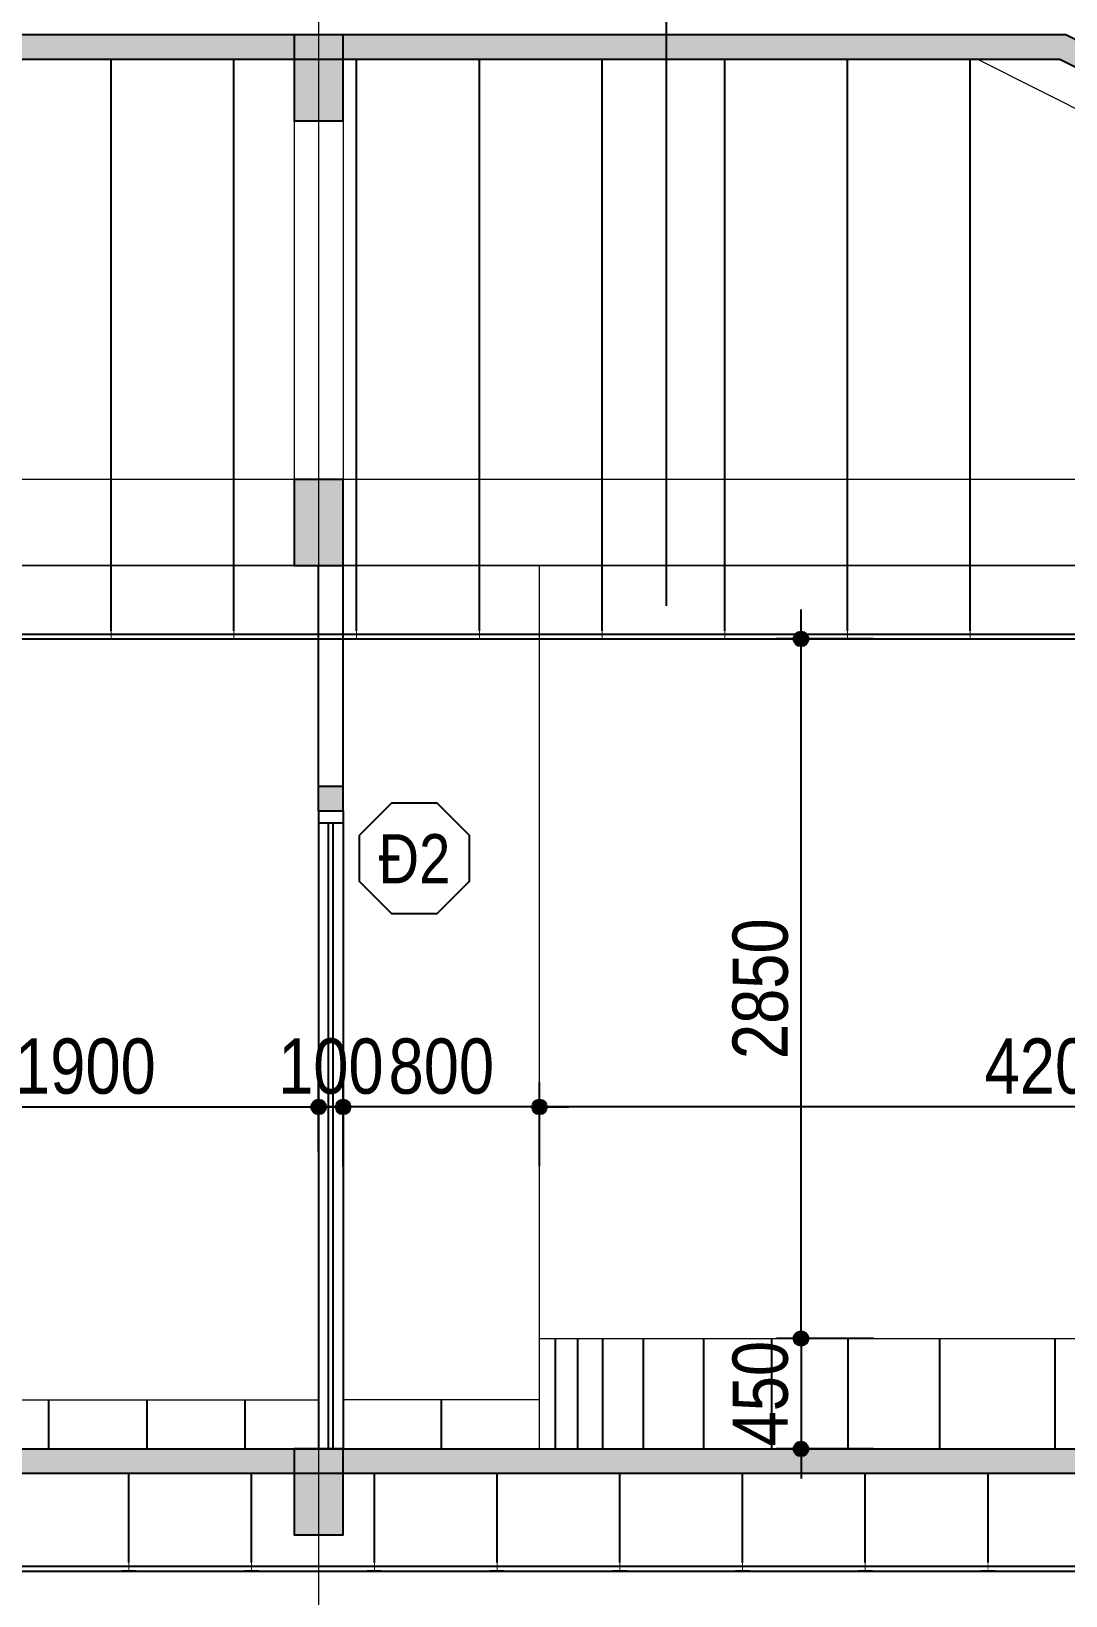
# Model space of a CAD drawing. Extents: x -79995 to 347433, y -157641 to 104789.
# Drawn here: x 12728 to 16942, y -88679 to -82305 of the extents above; entities that cross this region are included whole.
import ezdxf
from ezdxf.enums import TextEntityAlignment as Align

# ---------------------------------------------------------------- set-up
doc = ezdxf.new("R2010")
doc.units = 0
doc.linetypes.add('ACAD_ISO10W100', pattern=[18, 12, -3, 0, -3])
doc.layers.get('DEFPOINTS').update_dxf_attribs({"linetype": 'CONTINUOUS'})
for name, color, linetype in [('daucat', 220, 'CONTINUOUS'), ('DIM', 1, 'CONTINUOUS'), ('DOOR', 20, 'CONTINUOUS'), ('HACH', 8, 'CONTINUOUS'), ('TAGS', 60, 'CONTINUOUS'), ('TEXT', 7, 'CONTINUOUS'), ('TUONG', 131, 'CONTINUOUS')]:
    doc.layers.add(name, color=color, linetype=linetype)
doc.layers.add('NET-THAY', color=2, linetype='CONTINUOUS', lineweight=13)
doc.layers.add('TRUC', color=24, linetype='CONTINUOUS', lineweight=0)
doc.styles.add('HEL-CONDENSE', font='')
doc.styles.add('VNI-HELVE-CONDENSEN', font='')
doc.styles.get('HEL-CONDENSE').set_extended_font_data('VNI-Helve-Condense')
doc.styles.get('VNI-HELVE-CONDENSEN').set_extended_font_data('VNI-Helve-Condense')
doc.dimstyles.new('D100', dxfattribs={"dimtxt": 225, "dimasz": 1.2, "dimexe": 100, "dimexo": 0, "dimgap": 50, "dimtad": 1, "dimdec": 0, "dimzin": 13, "dimdsep": 46, "dimtxsty": 'HEL-CONDENSE', "dimblk": 'D50', "dimcen": 0, "dimclrd": 1, "dimclre": 1, "dimclrt": 7, "dimadec": 0, "dimazin": 0, "dimtfac": 1, "dimtdec": 0, "dimtmove": 0, "dimatfit": 3, "dimldrblk": 'D50', "dimfxl": 1, "dimtolj": 1, "dimtzin": 13, "dimarcsym": 0})

# ---------------------------------------------------------------- blocks, each defined once
blk = doc.blocks.new('KH-CUADI')
at = {"layer": 'TAGS'}
blk.add_lwpolyline([(-124.3, 300), (-300, 124.3), (-300, -124.3), (-124.3, -300), (124.3, -300), (300, -124.3), (300, 124.3), (124.3, 300)], close=True, dxfattribs=at)
at = {"layer": 'TAGS', "style": 'VNI-HELVE-CONDENSEN'}
blk.add_attdef('D', text='', height=300, dxfattribs=at).set_placement((0, 0), align=Align.MIDDLE)
blk = doc.blocks.new('D50')
at = {"layer": 'DIM'}
blk.add_hatch(color=256, dxfattribs=at).paths.add_polyline_path([(25, 0, 1), (-25, 0, 1)])
blk.add_line((25, 0), (100, 0), dxfattribs=at)
blk.add_circle((0, 0), 25, dxfattribs=at)
blk = doc.blocks.new('*D1155')
at = {"layer": 'DEFPOINTS', "color": 0, "linetype": 'Continuous', "transparency": 16777216}
for p in [(13898.5, -86687.5), (13898.5, -86869), (11998.5, -87103.7)]:
    blk.add_point(p, dxfattribs=at)
at = {"layer": 'DIM', "color": 1, "linetype": 'Continuous', "lineweight": -2, "transparency": 16777216}
for p, q in [((11998.5, -87103.7), (11998.5, -86587.5)), ((13898.5, -86869), (13898.5, -86587.5)), ((11999.7, -86687.5), (13897.3, -86687.5))]:
    blk.add_line(p, q, dxfattribs=at)
at = {"layer": 'DIM', "color": 1, "linetype": 'Continuous', "lineweight": -2, "transparency": 16777216, "xscale": 1.199999999999999, "yscale": 1.199999999999999, "zscale": 1.199999999999999, "rotation": 180}
blk.add_blockref('D50', (11998.5, -86687.5), dxfattribs=at)
at = {"layer": 'DIM', "color": 1, "linetype": 'Continuous', "lineweight": -2, "transparency": 16777216, "xscale": 1.199999999999999, "yscale": 1.199999999999999, "zscale": 1.199999999999999}
blk.add_blockref('D50', (13898.5, -86687.5), dxfattribs=at)
at = {"layer": 'DIM', "color": 7, "linetype": 'Continuous', "transparency": 16777216, "insert": (12948.5, -86522.6), "char_height": 225, "attachment_point": 5, "style": 'HEL-CONDENSE'}
blk.add_mtext('\\A1;1900', dxfattribs=at)
blk = doc.blocks.new('*D1156')
at = {"layer": 'DEFPOINTS', "color": 0, "linetype": 'Continuous', "transparency": 16777216}
for p in [(13998.5, -86687.5), (13898.5, -86869), (13998.5, -86869)]:
    blk.add_point(p, dxfattribs=at)
at = {"layer": 'DIM', "color": 1, "linetype": 'Continuous', "lineweight": -2, "transparency": 16777216}
for p, q in [((13898.5, -86869), (13898.5, -86587.5)), ((13998.5, -86869), (13998.5, -86587.5)), ((13897.3, -86687.5), (13896.1, -86687.5)), ((13898.5, -86687.5), (13998.5, -86687.5)), ((13999.7, -86687.5), (14000.9, -86687.5))]:
    blk.add_line(p, q, dxfattribs=at)
at = {"layer": 'DIM', "color": 1, "linetype": 'Continuous', "lineweight": -2, "transparency": 16777216, "xscale": 1.199999999999999, "yscale": 1.199999999999999, "zscale": 1.199999999999999}
blk.add_blockref('D50', (13898.5, -86687.5), dxfattribs=at)
at = {"layer": 'DIM', "color": 1, "linetype": 'Continuous', "lineweight": -2, "transparency": 16777216, "xscale": 1.199999999999999, "yscale": 1.199999999999999, "zscale": 1.199999999999999, "rotation": 180}
blk.add_blockref('D50', (13998.5, -86687.5), dxfattribs=at)
at = {"layer": 'DIM', "color": 7, "linetype": 'Continuous', "transparency": 16777216, "insert": (13948.5, -86522.6), "char_height": 225, "attachment_point": 5, "style": 'HEL-CONDENSE'}
blk.add_mtext('\\A1;100', dxfattribs=at)
blk = doc.blocks.new('*D1319')
at = {"layer": 'DEFPOINTS', "color": 0, "linetype": 'Continuous', "transparency": 16777216}
for p in [(14798.5, -86687.5), (14798.5, -86928.5), (18998.5, -86928.5)]:
    blk.add_point(p, dxfattribs=at)
at = {"layer": 'DIM', "color": 1, "linetype": 'Continuous', "lineweight": -2, "transparency": 16777216}
for p, q in [((14798.5, -86928.5), (14798.5, -86587.5)), ((18998.5, -86928.5), (18998.5, -86587.5)), ((18997.3, -86687.5), (14799.7, -86687.5))]:
    blk.add_line(p, q, dxfattribs=at)
at = {"layer": 'DIM', "color": 1, "linetype": 'Continuous', "lineweight": -2, "transparency": 16777216, "xscale": 1.199999999999999, "yscale": 1.199999999999999, "zscale": 1.199999999999999, "rotation": 180}
blk.add_blockref('D50', (14798.5, -86687.5), dxfattribs=at)
at = {"layer": 'DIM', "color": 1, "linetype": 'Continuous', "lineweight": -2, "transparency": 16777216, "xscale": 1.199999999999999, "yscale": 1.199999999999999, "zscale": 1.199999999999999}
blk.add_blockref('D50', (18998.5, -86687.5), dxfattribs=at)
at = {"layer": 'DIM', "color": 7, "linetype": 'Continuous', "transparency": 16777216, "insert": (16898.5, -86522.6), "char_height": 225, "attachment_point": 5, "style": 'HEL-CONDENSE'}
blk.add_mtext('\\A1;4200', dxfattribs=at)
blk = doc.blocks.new('*D1320')
at = {"layer": 'DEFPOINTS', "color": 0, "linetype": 'Continuous', "transparency": 16777216}
for p in [(13998.5, -86687.5), (13998.5, -86928.5), (14798.5, -86928.5)]:
    blk.add_point(p, dxfattribs=at)
at = {"layer": 'DIM', "color": 1, "linetype": 'Continuous', "lineweight": -2, "transparency": 16777216}
for p, q in [((13998.5, -86928.5), (13998.5, -86587.5)), ((14798.5, -86928.5), (14798.5, -86587.5)), ((14797.3, -86687.5), (13999.7, -86687.5))]:
    blk.add_line(p, q, dxfattribs=at)
at = {"layer": 'DIM', "color": 1, "linetype": 'Continuous', "lineweight": -2, "transparency": 16777216, "xscale": 1.199999999999999, "yscale": 1.199999999999999, "zscale": 1.199999999999999, "rotation": 180}
blk.add_blockref('D50', (13998.5, -86687.5), dxfattribs=at)
at = {"layer": 'DIM', "color": 1, "linetype": 'Continuous', "lineweight": -2, "transparency": 16777216, "xscale": 1.199999999999999, "yscale": 1.199999999999999, "zscale": 1.199999999999999}
blk.add_blockref('D50', (14798.5, -86687.5), dxfattribs=at)
at = {"layer": 'DIM', "color": 7, "linetype": 'Continuous', "transparency": 16777216, "insert": (14398.5, -86522.6), "char_height": 225, "attachment_point": 5, "style": 'HEL-CONDENSE'}
blk.add_mtext('\\A1;800', dxfattribs=at)
blk = doc.blocks.new('*D1321')
at = {"layer": 'DEFPOINTS', "color": 0, "linetype": 'Continuous', "transparency": 16777216}
for p in [(16159.1, -87630.7), (15863.9, -88080.7), (16159.1, -88080.7)]:
    blk.add_point(p, dxfattribs=at)
at = {"layer": 'DIM', "color": 1, "linetype": 'Continuous', "lineweight": -2, "transparency": 16777216}
for p, q in [((16159.1, -87630.7), (15763.9, -87630.7)), ((15863.9, -87631.9), (15863.9, -88079.5)), ((16159.1, -88080.7), (15763.9, -88080.7))]:
    blk.add_line(p, q, dxfattribs=at)
at = {"layer": 'DIM', "color": 1, "linetype": 'Continuous', "lineweight": -2, "transparency": 16777216, "xscale": 1.199999999999999, "yscale": 1.199999999999999, "zscale": 1.199999999999999}
for p, rotation in [((15863.9, -87630.7), 90), ((15863.9, -88080.7), 270)]:
    blk.add_blockref('D50', p, dxfattribs=dict(at, rotation=rotation))
at = {"layer": 'DIM', "color": 7, "linetype": 'Continuous', "transparency": 16777216, "insert": (15699, -87855.7), "char_height": 225, "attachment_point": 5, "rotation": 90, "style": 'HEL-CONDENSE'}
blk.add_mtext('\\A1;450', dxfattribs=at)
blk = doc.blocks.new('*D1322')
at = {"layer": 'DEFPOINTS', "color": 0, "linetype": 'Continuous', "transparency": 16777216}
for p in [(15863.9, -84780.7), (16159.1, -84780.7), (16159.1, -87630.7)]:
    blk.add_point(p, dxfattribs=at)
at = {"layer": 'DIM', "color": 1, "linetype": 'Continuous', "lineweight": -2, "transparency": 16777216}
for p, q in [((16159.1, -84780.7), (15763.9, -84780.7)), ((15863.9, -87629.5), (15863.9, -84781.9)), ((16159.1, -87630.7), (15763.9, -87630.7))]:
    blk.add_line(p, q, dxfattribs=at)
at = {"layer": 'DIM', "color": 1, "linetype": 'Continuous', "lineweight": -2, "transparency": 16777216, "xscale": 1.199999999999999, "yscale": 1.199999999999999, "zscale": 1.199999999999999}
for p, rotation in [((15863.9, -84780.7), 90), ((15863.9, -87630.7), 270)]:
    blk.add_blockref('D50', p, dxfattribs=dict(at, rotation=rotation))
at = {"layer": 'DIM', "color": 7, "linetype": 'Continuous', "transparency": 16777216, "insert": (15699, -86205.7), "char_height": 225, "attachment_point": 5, "rotation": 90, "style": 'HEL-CONDENSE'}
blk.add_mtext('\\A1;2850', dxfattribs=at)

msp = doc.modelspace()

# ---------------------------------------------------------------- hatches: boundary and pattern name
at = {"layer": 'TUONG'}
h = msp.add_hatch(color=4, dxfattribs=at)
h.paths.add_polyline_path([(13798.452, -82319.863), (10998.452, -82319.863), (10998.452, -82419.863), (13798.452, -82419.863)])
h.paths.add_polyline_path([(10798.452, -82319.863), (7898.452, -82319.863), (7898.452, -82419.863), (10798.452, -82419.863)])
h.paths.add_polyline_path([(7898.452, -82319.863), (5498.452, -82319.863), (5498.452, -82419.863), (7898.452, -82419.863)])
h = msp.add_hatch(color=4, dxfattribs=at)
h.paths.add_polyline_path([(19998.452, -83855.453), (19971.646, -83841.984), (19898.452, -83805.208), (19898.452, -84130.733), (19998.452, -84130.733)])
h.paths.add_polyline_path([(16918.544, -82419.863), (19898.452, -83917.121), (19898.452, -83805.208), (16942.254, -82319.863), (13998.452, -82319.863), (13998.452, -82419.863)])
for points in [[(13998.452, -85380.733), (13898.452, -85380.733), (13898.452, -85480.733), (13998.452, -85480.733)], [(-13201.548, -88080.733), (19998.452, -88080.733), (19998.452, -88180.733), (-13201.548, -88180.733)]]:
    msp.add_hatch(color=256, dxfattribs=at).paths.add_polyline_path(points)

# ---------------------------------------------------------------- linework, layer by layer
at = {"layer": 'daucat', "const_width": 4}
for points in [[(13053.452, -84680.733), (13053.452, -84780.733), (13023.452, -84780.733)], [(13053.452, -84680.733), (13053.452, -84780.733), (13083.452, -84780.733)], [(13553.452, -84680.733), (13553.452, -84780.733), (13523.452, -84780.733)], [(13553.452, -84680.733), (13553.452, -84780.733), (13583.452, -84780.733)], [(14053.452, -84680.733), (14053.452, -84780.733), (14023.452, -84780.733)], [(14053.452, -84680.733), (14053.452, -84780.733), (14083.452, -84780.733)], [(14553.452, -84680.733), (14553.452, -84780.733), (14523.452, -84780.733)], [(14553.452, -84680.733), (14553.452, -84780.733), (14583.452, -84780.733)], [(15053.452, -84680.733), (15053.452, -84780.733), (15023.452, -84780.733)], [(15053.452, -84680.733), (15053.452, -84780.733), (15083.452, -84780.733)], [(15553.452, -84680.733), (15553.452, -84780.733), (15523.452, -84780.733)], [(15553.452, -84680.733), (15553.452, -84780.733), (15583.452, -84780.733)], [(16053.452, -84680.733), (16053.452, -84780.733), (16023.452, -84780.733)], [(16053.452, -84680.733), (16053.452, -84780.733), (16083.452, -84780.733)], [(16553.452, -84680.733), (16553.452, -84780.733), (16523.452, -84780.733)], [(16553.452, -84680.733), (16553.452, -84780.733), (16583.452, -84780.733)], [(13125.698, -88476.547), (13125.698, -88576.547), (13095.698, -88576.547)], [(13125.698, -88476.547), (13125.698, -88576.547), (13155.698, -88576.547)], [(13625.698, -88476.547), (13625.698, -88576.547), (13595.698, -88576.547)], [(13625.698, -88476.547), (13625.698, -88576.547), (13655.698, -88576.547)], [(14125.698, -88476.547), (14125.698, -88576.547), (14095.698, -88576.547)], [(14125.698, -88476.547), (14125.698, -88576.547), (14155.698, -88576.547)], [(14625.698, -88476.547), (14625.698, -88576.547), (14595.698, -88576.547)], [(14625.698, -88476.547), (14625.698, -88576.547), (14655.698, -88576.547)], [(15125.698, -88476.547), (15125.698, -88576.547), (15095.698, -88576.547)], [(15125.698, -88476.547), (15125.698, -88576.547), (15155.698, -88576.547)], [(15625.698, -88476.547), (15625.698, -88576.547), (15595.698, -88576.547)], [(15625.698, -88476.547), (15625.698, -88576.547), (15655.698, -88576.547)], [(16125.698, -88476.547), (16125.698, -88576.547), (16095.698, -88576.547)], [(16125.698, -88476.547), (16125.698, -88576.547), (16155.698, -88576.547)], [(16625.698, -88476.547), (16625.698, -88576.547), (16595.698, -88576.547)], [(16625.698, -88476.547), (16625.698, -88576.547), (16655.698, -88576.547)]]:
    msp.add_lwpolyline(points, dxfattribs=at)
at = {"layer": 'DOOR'}
for p, q in [((13898.452, -85480.733), (13898.452, -88080.733)), ((13998.452, -85530.733), (13898.452, -85530.733)), ((13998.452, -85480.733), (13998.452, -88080.733)), ((12798.448, -87880.733), (12798.448, -88080.733)), ((12798.448, -87880.733), (12798.448, -88080.733)), ((13198.448, -87880.733), (13198.448, -88080.733)), ((13598.448, -87880.733), (13598.448, -88080.733)), ((13998.448, -87880.733), (13998.448, -88080.733)), ((14398.448, -87880.733), (14398.448, -88080.733)), ((19798.455, -88560.733), (-13001.545, -88556.547))]:
    msp.add_line(p, q, dxfattribs=at)
at = {"layer": 'DOOR', "color": 251}
for p, q in [((13938.452, -88080.733), (13938.452, -85530.733)), ((13958.452, -88080.733), (13958.452, -85530.733))]:
    msp.add_line(p, q, dxfattribs=at)
at = {"layer": 'DOOR', "linetype": 'Continuous'}
msp.add_line((19798.452, -88580.733), (-13001.548, -88576.547), dxfattribs=at)
at = {"layer": 'DOOR'}
for points in [[(-13001.548, -84760.733), (19798.452, -84760.733)], [(-13001.548, -84780.733), (19798.452, -84780.733)]]:
    msp.add_lwpolyline(points, dxfattribs=at)
at = {"layer": 'HACH'}
for p, q in [((14862.326, -87630.733), (14862.326, -88080.733)), ((14953.176, -87630.733), (14953.176, -88080.733)), ((15054.715, -87630.733), (15054.715, -88080.733)), ((15220.383, -87630.733), (15220.383, -88080.733)), ((15466.215, -87630.733), (15466.215, -88080.733)), ((15744.113, -87630.733), (15744.113, -88080.733)), ((16054.073, -87630.733), (16054.073, -88080.733)), ((16428.165, -87630.733), (16428.165, -88080.733)), ((16898.452, -87630.733), (16898.452, -88080.733))]:
    msp.add_line(p, q, dxfattribs=at)
for points in [[(13053.452, -84747.143), (13053.452, -82419.863)], [(13553.452, -84747.143), (13553.452, -82419.863)], [(14053.452, -84747.143), (14053.452, -82419.863)], [(14553.452, -84747.143), (14553.452, -82419.863)], [(15053.452, -84747.143), (15053.452, -82419.863)], [(15553.452, -84747.143), (15553.452, -82419.863)], [(16053.452, -84747.143), (16053.452, -82419.863)], [(16553.452, -84747.143), (16553.452, -82419.863)], [(13125.698, -88542.957), (13125.698, -88176.547)], [(13625.698, -88542.957), (13625.698, -88176.547)], [(14125.698, -88542.957), (14125.698, -88176.547)], [(14625.698, -88542.957), (14625.698, -88176.547)], [(15125.698, -88542.957), (15125.698, -88176.547)], [(15625.698, -88542.957), (15625.698, -88176.547)], [(16125.698, -88542.957), (16125.698, -88176.547)], [(16625.698, -88542.957), (16625.698, -88176.547)]]:
    msp.add_lwpolyline(points, dxfattribs=at)
at = {"layer": 'NET-THAY'}
for p, q in [((19798.452, -84034.746), (16584.442, -82419.863)), ((13798.452, -82669.863), (13798.452, -84130.733)), ((13998.452, -82669.863), (13998.452, -84130.733)), ((19898.452, -84130.733), (-13101.548, -84130.733)), ((19798.452, -84480.733), (-13001.548, -84480.733)), ((14798.452, -87630.733), (14798.452, -84480.733)), ((11998.452, -87880.733), (13898.452, -87880.733)), ((14798.452, -87880.733), (13998.452, -87880.733))]:
    msp.add_line(p, q, dxfattribs=at)
msp.add_lwpolyline([(14798.452, -88080.733), (14798.452, -87630.733), (18998.452, -87630.733), (18998.452, -88080.733)], dxfattribs=at)
at = {"layer": 'TEXT'}
msp.add_line((15314.795, -78885.076), (15314.795, -84646.281), dxfattribs=at)
at = {"layer": 'TRUC', "linetype": 'ACAD_ISO10W100', "ltscale": 50}
msp.add_line((-15386.532, -88080.733), (21808.188, -88080.733), dxfattribs=at)
at = {"layer": 'TRUC', "linetype": 'ACAD_ISO10W100', "ltscale": 0.2}
for points in [[(13898.452, -80769.167), (13898.452, -94830.733)], [(13898.452, -80769.167), (13898.452, -94830.733)], [(-15386.532, -84480.733), (21808.188, -84480.733)]]:
    msp.add_lwpolyline(points, dxfattribs=at)
at = {"layer": 'TUONG', "color": 4}
for p, q in [((16942.254, -82319.863), (-10145.35, -82319.863)), ((19998.452, -83855.453), (16942.254, -82319.863)), ((16918.544, -82419.863), (-10121.639, -82419.863)), ((16527.237, -82419.863), (12944.325, -82419.863)), ((13798.452, -82469.863), (13798.452, -82669.863)), ((19898.452, -83917.121), (16918.544, -82419.863)), ((13798.452, -84280.733), (13798.452, -84480.733)), ((13798.452, -88230.733), (13798.452, -88430.733))]:
    msp.add_line(p, q, dxfattribs=at)
at = {"layer": 'TUONG'}
for p, q in [((13898.452, -85480.733), (13898.452, -84480.733)), ((13998.452, -85480.733), (13998.452, -84480.733)), ((13898.452, -85380.733), (13998.452, -85380.733)), ((13898.452, -85480.733), (13998.452, -85480.733)), ((-13201.548, -88080.733), (19998.452, -88080.733)), ((19998.452, -88180.733), (-13201.548, -88180.733))]:
    msp.add_line(p, q, dxfattribs=at)
at = {"layer": 'TUONG', "color": 4}
for points in [[(13998.452, -82319.863), (13798.452, -82319.863), (13798.452, -82669.863), (13998.452, -82669.863)], [(13998.452, -84130.733), (13798.452, -84130.733), (13798.452, -84480.733), (13998.452, -84480.733)], [(13998.452, -88080.733), (13798.452, -88080.733), (13798.452, -88430.733), (13998.452, -88430.733)]]:
    msp.add_lwpolyline(points, close=True, dxfattribs=at)
at = {"layer": 'TUONG'}
for points in [[(13998.452, -82669.863), (13798.452, -82669.863), (13998.452, -82319.863), (13798.452, -82319.863)], [(13998.452, -84480.733), (13798.452, -84480.733), (13998.452, -84130.733), (13798.452, -84130.733)], [(13998.452, -88430.733), (13798.452, -88430.733), (13998.452, -88080.733), (13798.452, -88080.733)]]:
    msp.add_trace(points, dxfattribs=at)

# ---------------------------------------------------------------- block references
at = {"layer": 'TAGS', "linetype": 'Continuous'}
ref = msp.add_blockref('KH-CUADI', (14288.855, -85674.579), dxfattribs=dict(at, xscale=0.75, yscale=0.75, zscale=0.75, rotation=180))
ref.add_attrib('D', 'Ñ2', dxfattribs={"color": 7, "height": 200, "style": 'VNI-HELVE-CONDENSEN'}).set_placement((14288.855, -85674.579), align=Align.MIDDLE)

# ---------------------------------------------------------------- dimensions: what is measured, and where the dimension line sits
at = {"layer": 'DIM', "linetype": 'Continuous'}
dim = msp.add_linear_dim(base=(15863.883, -84780.733), p1=(16159.05, -87630.733), p2=(16159.05, -84780.733), angle=90, dimstyle='D100', dxfattribs=at)
dim.commit()
dim.dimension.update_dxf_attribs({"geometry": '*D1322', "text_midpoint": (15698.983, -86205.733)})
dim = msp.add_linear_dim(base=(13898.452, -86687.468), p1=(11998.452, -87103.723), p2=(13898.452, -86868.969), dimstyle='D100', override={"dimtmove": 1}, dxfattribs=at)
dim.commit()
dim.dimension.update_dxf_attribs({"geometry": '*D1155', "text_midpoint": (12948.452, -86522.568)})
dim = msp.add_linear_dim(base=(13998.452, -86687.468), p1=(13898.452, -86868.969), p2=(13998.452, -86868.969), dimstyle='D100', override={"dimtmove": 1}, dxfattribs=at)
dim.commit()
dim.dimension.update_dxf_attribs({"geometry": '*D1156', "text_midpoint": (13948.452, -86687.468), "dimtype": 160})
for base, p1, p2, picture, middle in [((13998.452, -86687.468), (14798.452, -86928.525), (13998.452, -86928.525), '*D1320', (14398.452, -86522.568)), ((14798.452, -86687.468), (18998.452, -86928.525), (14798.452, -86928.525), '*D1319', (16898.452, -86522.568))]:
    dim = msp.add_linear_dim(base=base, p1=p1, p2=p2, dimstyle='D100', dxfattribs=at)
    dim.commit()
    dim.dimension.update_dxf_attribs({"geometry": picture, "text_midpoint": middle})
dim = msp.add_linear_dim(base=(15863.883, -88080.733), p1=(16159.05, -87630.733), p2=(16159.05, -88080.733), angle=90, dimstyle='D100', dxfattribs=at)
dim.commit()
dim.dimension.update_dxf_attribs({"geometry": '*D1321', "text_midpoint": (15863.883, -87855.733), "dimtype": 160})

doc.saveas('drawing.dxf')
